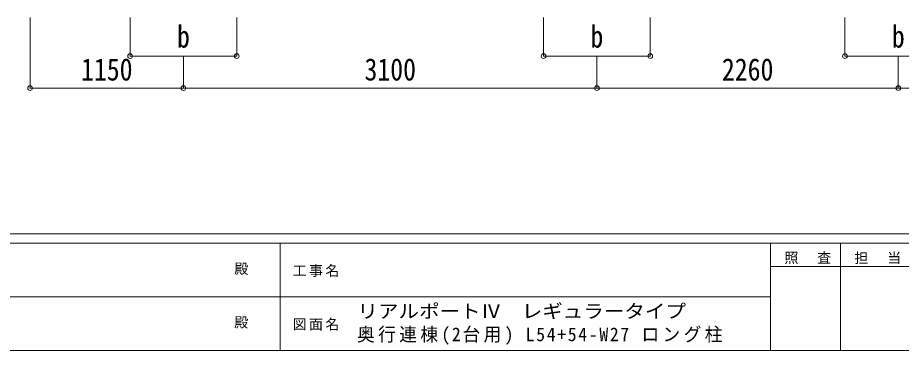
# Model space of a CAD drawing. Units: millimetres at full size. Extents: x -9783 to 9892, y -6828 to 6752.
# Drawn here: x -2438 to 4187, y -6828 to -4331 of the extents above; entities that cross this region are included whole.
import ezdxf
from ezdxf.enums import TextEntityAlignment as Align

# ---------------------------------------------------------------- set-up
doc = ezdxf.new("R2010")
doc.units = ezdxf.units.MM
doc.header["$LTSCALE"] = 35
doc.header["$PDMODE"] = 32
doc.header["$PDSIZE"] = 35
doc.layers.add('0-A_寸法', color=6, linetype='Continuous', lineweight=9)
doc.layers.add('F-0_240', color=7, linetype='Continuous', lineweight=9)
doc.styles.add('ＭＳ ゴシック', font='')
doc.styles.get('ＭＳ ゴシック').set_extended_font_data('MS Gothic')

msp = doc.modelspace()

# ---------------------------------------------------------------- linework, layer by layer
at = {"layer": '0-A_寸法'}
for p, q in [((-2345.3, -4859.56), (-2345.3, -4330.61)), ((-1595.3, -4619.58), (-1595.3, -4330.61)), ((-795.3, -4619.58), (-795.3, -4330.61)), ((1504.7, -4619.58), (1504.7, -4330.61)), ((2304.7, -4619.58), (2304.7, -4330.61)), ((3764.7, -4619.58), (3764.7, -4330.61)), ((-1595.3, -4619.58), (-795.3, -4619.58)), ((-1195.3, -4859.56), (-1195.3, -4619.58)), ((1504.7, -4619.58), (2304.7, -4619.58)), ((1904.7, -4859.56), (1904.7, -4619.58)), ((4564.7, -4619.58), (3764.7, -4619.58)), ((4164.7, -4859.56), (4164.7, -4619.58)), ((-2345.3, -4859.56), (-1195.3, -4859.56)), ((-1195.3, -4859.56), (1904.7, -4859.56)), ((1904.7, -4859.56), (4164.7, -4859.56)), ((7264.7, -4859.56), (4164.7, -4859.56))]:
    msp.add_line(p, q, dxfattribs=at)
for p in [(-1595.3, -4619.58), (-795.3, -4619.58), (1504.7, -4619.58), (2304.7, -4619.58), (3764.7, -4619.58), (-2345.3, -4859.56), (-1195.3, -4859.56), (1904.7, -4859.56), (4164.7, -4859.56)]:
    msp.add_point(p, dxfattribs=at)
at = {"layer": 'F-0_240', "color": 5}
for p, q in [((-9783.03, -5953.1), (9396.97, -5953.1)), ((-9783.03, -6023.1), (6285.75, -6023.1)), ((-469.25, -6023.1), (-469.25, -6828.1)), ((3205.75, -6023.1), (3205.75, -6828.1)), ((3730.75, -6023.1), (3730.75, -6828.1)), ((3205.75, -6198.1), (5305.75, -6198.1)), ((-3969.25, -6425.6), (3205.75, -6425.6)), ((-9783.03, -6828.1), (9396.97, -6828.1))]:
    msp.add_line(p, q, dxfattribs=at)

# ---------------------------------------------------------------- texts
at = {"layer": '0-A_寸法', "color": 7, "style": 'ＭＳ ゴシック', "width": 0.85}
for s, p in [('b', (-1243.42, -4605.21)), ('b', (1856.58, -4605.21)), ('b', (4116.58, -4605.21)), ('1150', (-1962.8, -4852.56)), ('3100', (162.2, -4852.56)), ('2260', (2842.2, -4852.56))]:
    msp.add_text(s, height=166.8, dxfattribs=at).set_placement(p, align=Align.BOTTOM_LEFT)
at = {"layer": 'F-0_240', "style": 'ＭＳ ゴシック'}
for p in [(-814.24, -6276.85), (-814.24, -6679.35)]:
    msp.add_text('殿', height=76.98, dxfattribs=at).set_placement(p, align=Align.BOTTOM_LEFT)
at = {"layer": 'F-0_240', "style": 'ＭＳ ゴシック', "width": 1.1}
msp.add_text('リアルポートⅣ\u3000レギュラータイプ', height=102.6, dxfattribs=at).set_placement((109.35, -6616.22), align=Align.BOTTOM_LEFT)
at = {"layer": 'F-0_240', "attachment_point": 7, "style": 'ＭＳ ゴシック'}
for s, insert, char_height in [('\\T1.17;照\u3000査', (3310.76, -6180.6), 76.98), ('\\T1.17;担\u3000当', (3835.76, -6180.6), 76.98), ('\\T1.17;工事名', (-376.96, -6276.85), 76.98), ('\\T1.17;図面名', (-376.96, -6679.35), 76.98), ('\\T1.19;\\W0.95;奥行連棟(2台用)\\~L54+54-W27\\~ロング柱', (105.77, -6786.55), 102.6)]:
    msp.add_mtext(s, dxfattribs=dict(at, insert=insert, char_height=char_height))

doc.saveas('drawing.dxf')
